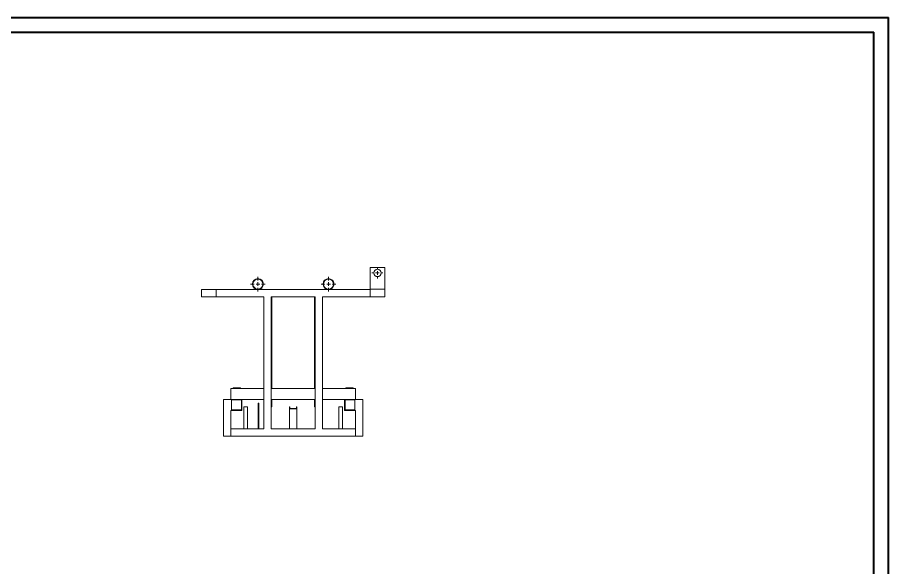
# Model space of a CAD drawing. Header units: millimetres. Extents: x 0 to 1189, y 0 to 841.
# Drawn here: x 595 to 1189, y 465 to 841 of the extents above; entities that cross this region are included whole.
import ezdxf

# ---------------------------------------------------------------- set-up
doc = ezdxf.new("R2010")
doc.units = ezdxf.units.MM

# ---------------------------------------------------------------- blocks, each defined once
blk = doc.blocks.new('SW_CENTERMARKSYMBOL_9')
at = {"color": 0, "linetype": 'Continuous', "lineweight": 0}
for p, q in [((-2.5, 0), (-5, 0)), ((0, 0), (-1.25, 0)), ((0, 2.5), (0, 5)), ((0, 0), (0, 1.25)), ((0, 0), (0, -1.25)), ((0, 0), (1.25, 0)), ((2.5, 0), (5, 0)), ((0, -2.5), (0, -5))]:
    blk.add_line(p, q, dxfattribs=at)
blk = doc.blocks.new('SW_CENTERMARKSYMBOL_10')
at = {"color": 0, "linetype": 'Continuous', "lineweight": 0}
for p, q in [((-2.5, 0), (-5, 0)), ((0, 0), (-1.25, 0)), ((0, 2.5), (0, 5)), ((0, 0), (0, 1.25)), ((0, 0), (0, -1.25)), ((0, 0), (1.25, 0)), ((2.5, 0), (5, 0)), ((0, -2.5), (0, -5))]:
    blk.add_line(p, q, dxfattribs=at)
blk = doc.blocks.new('SW_CENTERMARKSYMBOL_11')
at = {"color": 0, "linetype": 'Continuous', "lineweight": 0}
for p, q in [((-2.5, 0), (-3.75, 0)), ((0, 0), (-1.25, 0)), ((0, 2.5), (0, 3.75)), ((0, 0), (0, 1.25)), ((0, 0), (0, -1.25)), ((0, 0), (1.25, 0)), ((2.5, 0), (3.75, 0)), ((0, -2.5), (0, -3.75))]:
    blk.add_line(p, q, dxfattribs=at)

msp = doc.modelspace()

# ---------------------------------------------------------------- linework, layer by layer
at = {"color": 7, "linetype": 'Continuous', "lineweight": 40}
for p, q in [((0.08, 841.21), (1189.08, 841.21)), ((1189.08, 0.21), (1189.08, 841.21)), ((25.08, 831.21), (1179.08, 831.21)), ((1179.08, 10.21), (1179.08, 831.21))]:
    msp.add_line(p, q, dxfattribs=at)
at = {"color": 7, "linetype": 'Continuous', "lineweight": 15}
for p, q in [((835.28, 670.32), (845.28, 670.32)), ((835.28, 670.32), (835.28, 655.67)), ((845.28, 670.32), (845.28, 655.67)), ((720.28, 650.32), (720.28, 655.32)), ((720.28, 655.32), (730.28, 655.32)), ((730.28, 650.32), (730.28, 655.32)), ((730.28, 655.32), (835.28, 655.32)), ((835.28, 655.67), (835.28, 655.32)), ((835.28, 655.67), (845.28, 655.67)), ((835.28, 650.32), (835.28, 655.32)), ((845.28, 650.32), (845.28, 655.67)), ((720.28, 650.32), (730.28, 650.32)), ((730.28, 650.32), (762.78, 650.32)), ((762.78, 650.32), (762.78, 560.32)), ((767.78, 650.32), (797.78, 650.32)), ((767.78, 650.32), (767.78, 560.32)), ((768.28, 650.32), (768.28, 587.82)), ((797.28, 650.32), (797.28, 587.82)), ((797.78, 650.32), (797.78, 560.32)), ((802.78, 650.32), (835.28, 650.32)), ((802.78, 650.32), (802.78, 560.32)), ((835.28, 650.32), (845.28, 650.32)), ((740.28, 580.32), (740.28, 587.82)), ((740.28, 587.82), (762.78, 587.82)), ((741.84, 588.32), (746.84, 588.32)), ((741.84, 588.32), (741.84, 587.82)), ((746.84, 588.32), (746.84, 587.82)), ((767.78, 587.82), (797.78, 587.82)), ((802.78, 587.82), (825.28, 587.82)), ((818.72, 588.32), (818.72, 587.82)), ((823.72, 588.32), (818.72, 588.32)), ((823.72, 588.32), (823.72, 587.82)), ((825.28, 580.32), (825.28, 587.82)), ((747.78, 580.32), (735.28, 580.32)), ((735.28, 555.32), (735.28, 580.32)), ((740.63, 573.17), (740.63, 579.97)), ((740.63, 579.97), (747.43, 579.97)), ((747.43, 579.97), (747.43, 573.17)), ((747.78, 580.32), (747.78, 572.82)), ((747.78, 580.32), (762.78, 580.32)), ((758.78, 577.82), (759.28, 577.82)), ((758.78, 575.32), (758.78, 577.82)), ((759.28, 577.82), (759.28, 575.32)), ((767.93, 579.97), (767.78, 579.97)), ((767.93, 575.67), (767.93, 579.97)), ((768.28, 580.32), (797.28, 580.32)), ((768.28, 575.32), (768.28, 580.32)), ((797.28, 580.32), (797.28, 575.32)), ((797.78, 579.97), (797.63, 579.97)), ((797.63, 579.97), (797.63, 575.67)), ((802.78, 580.32), (817.78, 580.32)), ((817.78, 580.32), (817.78, 572.82)), ((817.78, 580.32), (830.28, 580.32)), ((818.13, 579.97), (818.13, 573.17)), ((824.93, 579.97), (818.13, 579.97)), ((824.93, 573.17), (824.93, 579.97)), ((830.28, 555.32), (830.28, 580.32)), ((747.78, 572.82), (740.28, 572.82)), ((740.28, 560.32), (740.28, 572.82)), ((747.43, 573.17), (740.63, 573.17)), ((749.03, 575.32), (749.03, 560.32)), ((749.03, 575.32), (751.53, 575.32)), ((751.53, 560.32), (751.53, 575.32)), ((759.28, 575.32), (758.78, 575.32)), ((758.78, 575.32), (758.78, 560.32)), ((759.28, 575.32), (759.28, 560.32)), ((767.78, 575.67), (767.93, 575.67)), ((767.78, 575.32), (768.28, 575.32)), ((780.43, 575.32), (780.28, 575.32)), ((780.28, 573.97), (780.28, 575.32)), ((780.28, 560.32), (780.28, 573.97)), ((785.28, 573.97), (780.28, 573.97)), ((780.43, 574.18), (780.43, 575.32)), ((785.13, 574.18), (780.43, 574.18)), ((785.28, 575.32), (785.13, 575.32)), ((785.13, 575.32), (785.13, 574.18)), ((785.28, 575.32), (785.28, 573.97)), ((785.28, 560.32), (785.28, 573.97)), ((797.28, 575.32), (797.78, 575.32)), ((797.63, 575.67), (797.78, 575.67)), ((814.03, 575.32), (814.03, 560.32)), ((814.03, 575.32), (815.28, 575.32)), ((815.28, 575.32), (816.53, 575.32)), ((816.53, 560.32), (816.53, 575.32)), ((817.78, 572.82), (825.28, 572.82)), ((818.13, 573.17), (824.93, 573.17)), ((825.28, 560.32), (825.28, 572.82)), ((740.28, 560.32), (740.28, 555.32)), ((762.78, 560.32), (740.28, 560.32)), ((797.78, 560.32), (767.78, 560.32)), ((825.28, 560.32), (802.78, 560.32)), ((825.28, 560.32), (825.28, 555.32)), ((740.28, 555.32), (735.28, 555.32)), ((825.28, 555.32), (740.28, 555.32)), ((825.28, 555.32), (830.28, 555.32))]:
    msp.add_line(p, q, dxfattribs=at)
for centre, radius in [((840.28, 666.69), 2.5), ((758.68, 659.07), 3.75), ((758.68, 659.07), 3.4), ((806.88, 659.07), 3.75), ((806.88, 659.07), 3.4)]:
    msp.add_circle(centre, radius, dxfattribs=at)

# ---------------------------------------------------------------- block references
at = {"color": 7, "linetype": 'Continuous', "lineweight": 0}
for name, p in [('SW_CENTERMARKSYMBOL_11', (840.28, 666.69)), ('SW_CENTERMARKSYMBOL_9', (758.68, 659.07)), ('SW_CENTERMARKSYMBOL_10', (806.88, 659.07))]:
    msp.add_blockref(name, p, dxfattribs=at)

doc.saveas('drawing.dxf')
